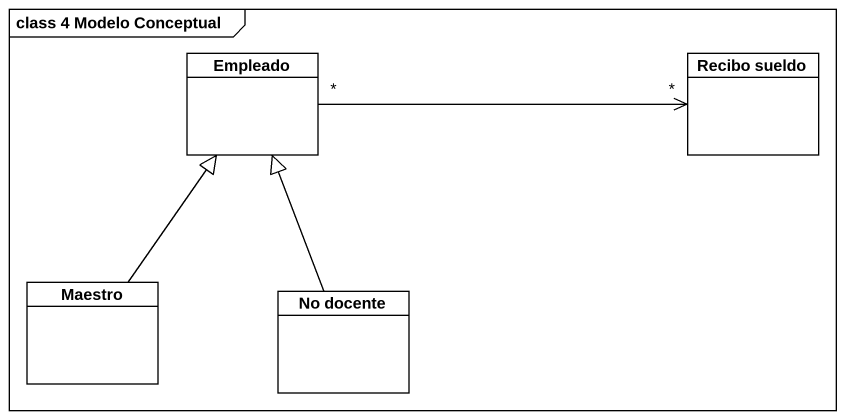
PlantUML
@startuml
mainframe class 4 Modelo Conceptual
hide circle
hide empty members
class Empleado
class "Recibo sueldo" as Recibo_sueldo
class Maestro
class "No docente" as No_docente
Empleado "*" -right-> "*" Recibo_sueldo
Maestro -up-|> Empleado
No_docente -up-|> Empleado
@enduml
